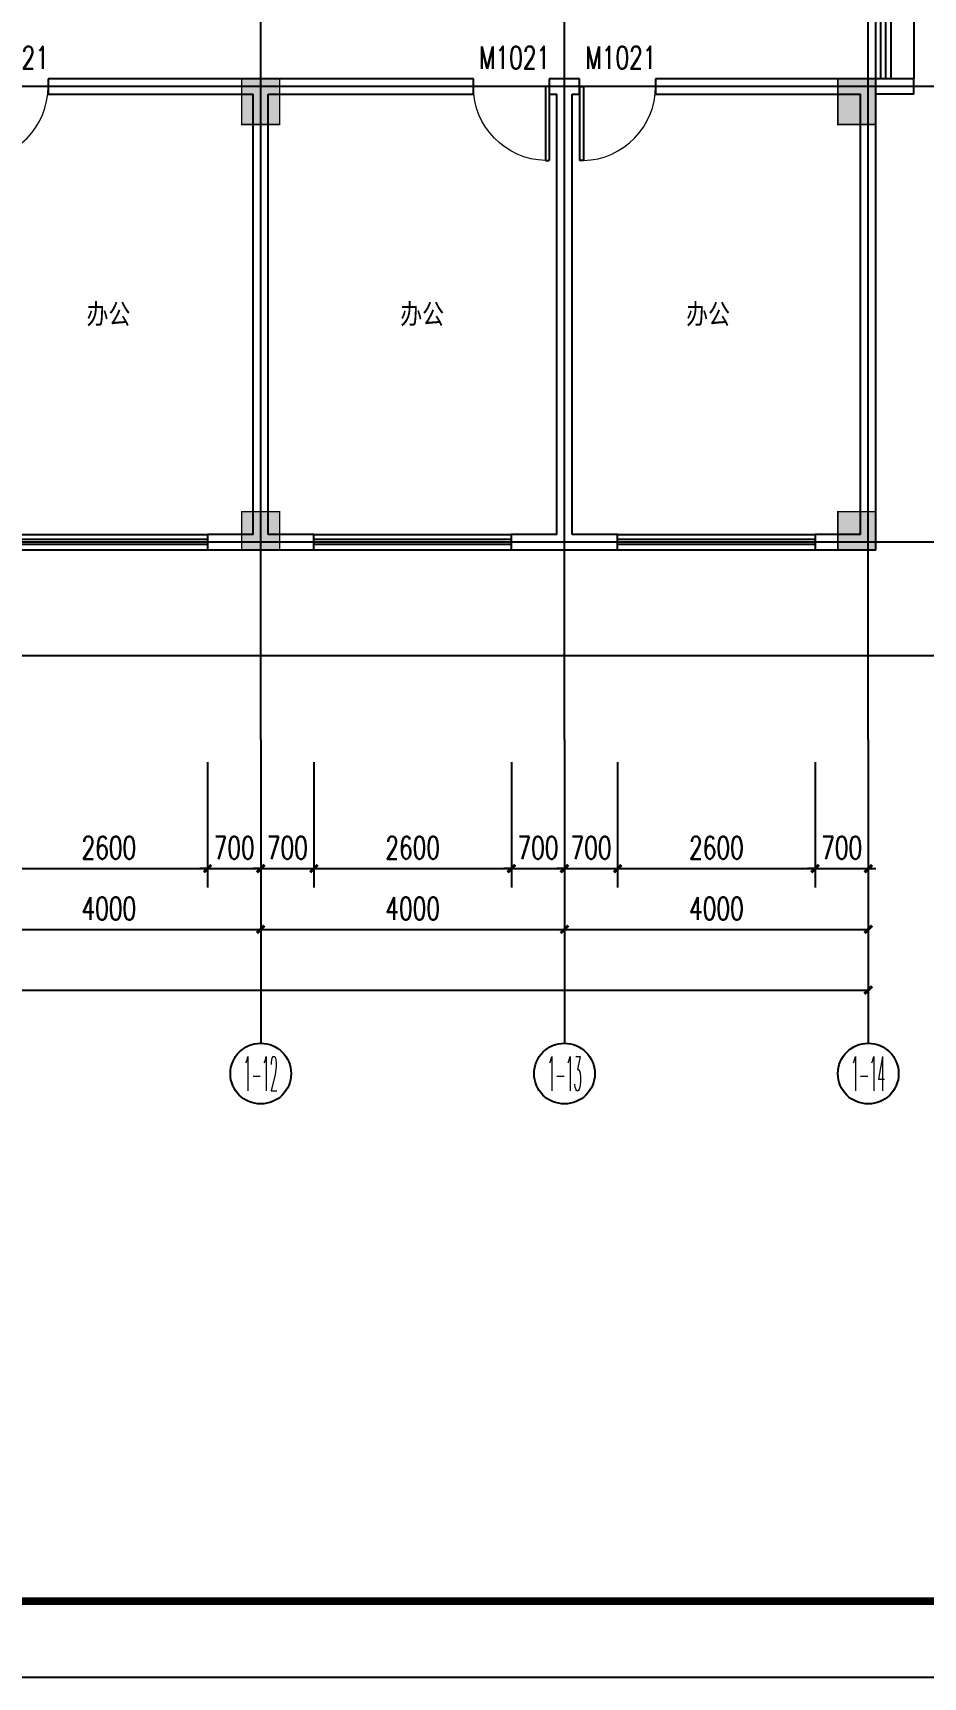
# Model space of a CAD drawing. Extents: x -6243262 to 3079315, y -2914302 to 172723.
# Drawn here: x -2340850 to -2329128, y -733350 to -711695 of the extents above; entities that cross this region are included whole.
import ezdxf
from ezdxf.enums import TextEntityAlignment as Align

# ---------------------------------------------------------------- set-up
doc = ezdxf.new("R2010")
doc.units = 0
doc.header["$LTSCALE"] = 1000
for name, color, linetype in [('0-柱网', 2, 'Continuous'), ('0-铝板', 32, 'Continuous'), ('AXIS', 3, 'Continuous'), ('AXIS_TEXT', 7, 'Continuous'), ('CURTWALL', 4, 'Continuous'), ('DOTE', 24, 'Continuous'), ('PUB_DIM', 3, 'Continuous'), ('PUB_TEXT', 7, 'Continuous'), ('PUB_TITLE', 4, 'Continuous'), ('WALL', 9, 'Continuous'), ('WINDOW', 4, 'Continuous'), ('WINDOW_TEXT', 7, 'Continuous')]:
    doc.layers.add(name, color=color, linetype=linetype)
doc.styles.add('-宋体', font='', dxfattribs={"width": 0.8})
doc.styles.add('_TCH_AXIS', font='COMPLEX', dxfattribs={"bigfont": 'GBCBIG'})
doc.styles.add('_TCH_DIM_T3', font='SIMPLEX', dxfattribs={"width": 0.705882, "bigfont": 'GBCBIG'})
doc.styles.add('_TCH_WINDOW', font='SIMPLEX', dxfattribs={"height": 3.5, "bigfont": 'GBCBIG'})
doc.styles.add('COMPLEX', font='COMPLEX')
doc.styles.get('-宋体').set_extended_font_data('SimSun')
doc.dimstyles.new('_TCH_ARCH&&100', dxfattribs={"dimtxt": 297.5, "dimasz": 100, "dimexe": 250, "dimexo": 300, "dimgap": 126.25, "dimtad": 1, "dimdec": 0, "dimzin": 0, "dimdsep": 46, "dimtxsty": '_TCH_DIM_T3', "dimblk": 'ARCHTICK', "dimcen": 0.09, "dimclrt": 7, "dimazin": 2, "dimtfac": 1, "dimtdec": 0, "dimtix": 1, "dimtmove": 2, "dimatfit": 3, "dimfxl": 0, "dimtolj": 1, "dimtzin": 0, "dimarcsym": 0})

# ---------------------------------------------------------------- blocks, each defined once
blk = doc.blocks.new('1#柱网')
at = {"layer": '0-柱网'}
for points in [[(525855, 85967), (525855, 85367), (526355, 85367), (526355, 85967)], [(533705, 85967), (533705, 85367), (534205, 85367), (534205, 85967)], [(525855, 80267), (525855, 79767), (526355, 79767), (526355, 80267)], [(533705, 80267), (533705, 79767), (534205, 79767), (534205, 80267)]]:
    blk.add_hatch(color=0, dxfattribs=at).paths.add_polyline_path(points)
at = {"layer": '0-柱网', "color": 0, "const_width": 20}
for points in [[(525855, 85967), (525855, 85367), (526355, 85367), (526355, 85967), (525855, 85967)], [(533705, 85967), (533705, 85367), (534205, 85367), (534205, 85967), (533705, 85967)], [(525855, 80267), (525855, 79767), (526355, 79767), (526355, 80267), (525855, 80267)], [(533705, 80267), (533705, 79767), (534205, 79767), (534205, 80267), (533705, 80267)]]:
    blk.add_lwpolyline(points, dxfattribs=at)
blk = doc.blocks.new('_ArchTick')
at = {"color": 0, "linetype": 'ByBlock', "const_width": 0.4}
blk.add_lwpolyline([(-0.5, -0.5), (0.5, 0.5)], dxfattribs=at)
blk = doc.blocks.new('*D844')
at = {"layer": 'Defpoints', "color": 0, "transparency": 16777216}
for p in [(-2330550, -721002), (-2329850, -721002), (-2329850, -722702)]:
    blk.add_point(p, dxfattribs=at)
at = {"layer": 'PUB_DIM', "color": 0, "lineweight": -2, "transparency": 16777216}
for p, q in [((-2330550, -721302), (-2330550, -722952)), ((-2329850, -721302), (-2329850, -722952)), ((-2330550, -722702), (-2330650, -722702)), ((-2330550, -722702), (-2329850, -722702)), ((-2329850, -722702), (-2329750, -722702))]:
    blk.add_line(p, q, dxfattribs=at)
at = {"layer": 'PUB_DIM', "color": 0, "lineweight": -2, "transparency": 16777216, "xscale": 100, "yscale": 100, "zscale": 100}
blk.add_blockref('_ArchTick', (-2330550, -722702), dxfattribs=at)
at = {"layer": 'PUB_DIM', "color": 0, "lineweight": -2, "transparency": 16777216, "xscale": 100, "yscale": 100, "zscale": 100, "rotation": 180}
blk.add_blockref('_ArchTick', (-2329850, -722702), dxfattribs=at)
at = {"layer": 'PUB_DIM', "color": 7, "transparency": 16777216, "insert": (-2330200, -722427), "char_height": 297.5, "attachment_point": 5, "style": '_TCH_DIM_T3'}
blk.add_mtext('\\A1;700', dxfattribs=at)
blk = doc.blocks.new('*D845')
at = {"layer": 'Defpoints', "color": 0, "transparency": 16777216}
for p in [(-2333150, -721002), (-2330550, -721002), (-2330550, -722702)]:
    blk.add_point(p, dxfattribs=at)
at = {"layer": 'PUB_DIM', "color": 0, "lineweight": -2, "transparency": 16777216}
for p, q in [((-2333150, -721302), (-2333150, -722952)), ((-2330550, -721302), (-2330550, -722952)), ((-2333150, -722702), (-2330550, -722702))]:
    blk.add_line(p, q, dxfattribs=at)
at = {"layer": 'PUB_DIM', "color": 0, "lineweight": -2, "transparency": 16777216, "xscale": 100, "yscale": 100, "zscale": 100, "rotation": 180}
blk.add_blockref('_ArchTick', (-2333150, -722702), dxfattribs=at)
at = {"layer": 'PUB_DIM', "color": 0, "lineweight": -2, "transparency": 16777216, "xscale": 100, "yscale": 100, "zscale": 100}
blk.add_blockref('_ArchTick', (-2330550, -722702), dxfattribs=at)
at = {"layer": 'PUB_DIM', "color": 7, "transparency": 16777216, "insert": (-2331850, -722427), "char_height": 297.5, "attachment_point": 5, "style": '_TCH_DIM_T3'}
blk.add_mtext('\\A1;2600', dxfattribs=at)
blk = doc.blocks.new('*D846')
at = {"layer": 'Defpoints', "color": 0, "transparency": 16777216}
for p in [(-2333850, -721002), (-2333150, -721002), (-2333150, -722702)]:
    blk.add_point(p, dxfattribs=at)
at = {"layer": 'PUB_DIM', "color": 0, "lineweight": -2, "transparency": 16777216}
for p, q in [((-2333850, -721302), (-2333850, -722952)), ((-2333150, -721302), (-2333150, -722952)), ((-2333850, -722702), (-2333950, -722702)), ((-2333850, -722702), (-2333150, -722702)), ((-2333150, -722702), (-2333050, -722702))]:
    blk.add_line(p, q, dxfattribs=at)
at = {"layer": 'PUB_DIM', "color": 0, "lineweight": -2, "transparency": 16777216, "xscale": 100, "yscale": 100, "zscale": 100}
blk.add_blockref('_ArchTick', (-2333850, -722702), dxfattribs=at)
at = {"layer": 'PUB_DIM', "color": 0, "lineweight": -2, "transparency": 16777216, "xscale": 100, "yscale": 100, "zscale": 100, "rotation": 180}
blk.add_blockref('_ArchTick', (-2333150, -722702), dxfattribs=at)
at = {"layer": 'PUB_DIM', "color": 7, "transparency": 16777216, "insert": (-2333500, -722427), "char_height": 297.5, "attachment_point": 5, "style": '_TCH_DIM_T3'}
blk.add_mtext('\\A1;700', dxfattribs=at)
blk = doc.blocks.new('*D847')
at = {"layer": 'Defpoints', "color": 0, "transparency": 16777216}
for p in [(-2334550, -721002), (-2333850, -721002), (-2333850, -722702)]:
    blk.add_point(p, dxfattribs=at)
at = {"layer": 'PUB_DIM', "color": 0, "lineweight": -2, "transparency": 16777216}
for p, q in [((-2334550, -721302), (-2334550, -722952)), ((-2333850, -721302), (-2333850, -722952)), ((-2334550, -722702), (-2334650, -722702)), ((-2334550, -722702), (-2333850, -722702)), ((-2333850, -722702), (-2333750, -722702))]:
    blk.add_line(p, q, dxfattribs=at)
at = {"layer": 'PUB_DIM', "color": 0, "lineweight": -2, "transparency": 16777216, "xscale": 100, "yscale": 100, "zscale": 100}
blk.add_blockref('_ArchTick', (-2334550, -722702), dxfattribs=at)
at = {"layer": 'PUB_DIM', "color": 0, "lineweight": -2, "transparency": 16777216, "xscale": 100, "yscale": 100, "zscale": 100, "rotation": 180}
blk.add_blockref('_ArchTick', (-2333850, -722702), dxfattribs=at)
at = {"layer": 'PUB_DIM', "color": 7, "transparency": 16777216, "insert": (-2334200, -722427), "char_height": 297.5, "attachment_point": 5, "style": '_TCH_DIM_T3'}
blk.add_mtext('\\A1;700', dxfattribs=at)
blk = doc.blocks.new('*D848')
at = {"layer": 'Defpoints', "color": 0, "transparency": 16777216}
for p in [(-2337150, -721002), (-2334550, -721002), (-2334550, -722702)]:
    blk.add_point(p, dxfattribs=at)
at = {"layer": 'PUB_DIM', "color": 0, "lineweight": -2, "transparency": 16777216}
for p, q in [((-2337150, -721302), (-2337150, -722952)), ((-2334550, -721302), (-2334550, -722952)), ((-2337150, -722702), (-2334550, -722702))]:
    blk.add_line(p, q, dxfattribs=at)
at = {"layer": 'PUB_DIM', "color": 0, "lineweight": -2, "transparency": 16777216, "xscale": 100, "yscale": 100, "zscale": 100, "rotation": 180}
blk.add_blockref('_ArchTick', (-2337150, -722702), dxfattribs=at)
at = {"layer": 'PUB_DIM', "color": 0, "lineweight": -2, "transparency": 16777216, "xscale": 100, "yscale": 100, "zscale": 100}
blk.add_blockref('_ArchTick', (-2334550, -722702), dxfattribs=at)
at = {"layer": 'PUB_DIM', "color": 7, "transparency": 16777216, "insert": (-2335850, -722427), "char_height": 297.5, "attachment_point": 5, "style": '_TCH_DIM_T3'}
blk.add_mtext('\\A1;2600', dxfattribs=at)
blk = doc.blocks.new('*D849')
at = {"layer": 'Defpoints', "color": 0, "transparency": 16777216}
for p in [(-2337850, -721002), (-2337150, -721002), (-2337150, -722702)]:
    blk.add_point(p, dxfattribs=at)
at = {"layer": 'PUB_DIM', "color": 0, "lineweight": -2, "transparency": 16777216}
for p, q in [((-2337850, -721302), (-2337850, -722952)), ((-2337150, -721302), (-2337150, -722952)), ((-2337850, -722702), (-2337950, -722702)), ((-2337850, -722702), (-2337150, -722702)), ((-2337150, -722702), (-2337050, -722702))]:
    blk.add_line(p, q, dxfattribs=at)
at = {"layer": 'PUB_DIM', "color": 0, "lineweight": -2, "transparency": 16777216, "xscale": 100, "yscale": 100, "zscale": 100}
blk.add_blockref('_ArchTick', (-2337850, -722702), dxfattribs=at)
at = {"layer": 'PUB_DIM', "color": 0, "lineweight": -2, "transparency": 16777216, "xscale": 100, "yscale": 100, "zscale": 100, "rotation": 180}
blk.add_blockref('_ArchTick', (-2337150, -722702), dxfattribs=at)
at = {"layer": 'PUB_DIM', "color": 7, "transparency": 16777216, "insert": (-2337500, -722427), "char_height": 297.5, "attachment_point": 5, "style": '_TCH_DIM_T3'}
blk.add_mtext('\\A1;700', dxfattribs=at)
blk = doc.blocks.new('*D850')
at = {"layer": 'Defpoints', "color": 0, "transparency": 16777216}
for p in [(-2338550, -721002), (-2337850, -721002), (-2337850, -722702)]:
    blk.add_point(p, dxfattribs=at)
at = {"layer": 'PUB_DIM', "color": 0, "lineweight": -2, "transparency": 16777216}
for p, q in [((-2338550, -721302), (-2338550, -722952)), ((-2337850, -721302), (-2337850, -722952)), ((-2338550, -722702), (-2338650, -722702)), ((-2338550, -722702), (-2337850, -722702)), ((-2337850, -722702), (-2337750, -722702))]:
    blk.add_line(p, q, dxfattribs=at)
at = {"layer": 'PUB_DIM', "color": 0, "lineweight": -2, "transparency": 16777216, "xscale": 100, "yscale": 100, "zscale": 100}
blk.add_blockref('_ArchTick', (-2338550, -722702), dxfattribs=at)
at = {"layer": 'PUB_DIM', "color": 0, "lineweight": -2, "transparency": 16777216, "xscale": 100, "yscale": 100, "zscale": 100, "rotation": 180}
blk.add_blockref('_ArchTick', (-2337850, -722702), dxfattribs=at)
at = {"layer": 'PUB_DIM', "color": 7, "transparency": 16777216, "insert": (-2338200, -722427), "char_height": 297.5, "attachment_point": 5, "style": '_TCH_DIM_T3'}
blk.add_mtext('\\A1;700', dxfattribs=at)
blk = doc.blocks.new('*D851')
at = {"layer": 'Defpoints', "color": 0, "transparency": 16777216}
for p in [(-2341150, -721002), (-2338550, -721002), (-2338550, -722702)]:
    blk.add_point(p, dxfattribs=at)
at = {"layer": 'PUB_DIM', "color": 0, "lineweight": -2, "transparency": 16777216}
for p, q in [((-2341150, -721302), (-2341150, -722952)), ((-2338550, -721302), (-2338550, -722952)), ((-2341150, -722702), (-2338550, -722702))]:
    blk.add_line(p, q, dxfattribs=at)
at = {"layer": 'PUB_DIM', "color": 0, "lineweight": -2, "transparency": 16777216, "xscale": 100, "yscale": 100, "zscale": 100, "rotation": 180}
blk.add_blockref('_ArchTick', (-2341150, -722702), dxfattribs=at)
at = {"layer": 'PUB_DIM', "color": 0, "lineweight": -2, "transparency": 16777216, "xscale": 100, "yscale": 100, "zscale": 100}
blk.add_blockref('_ArchTick', (-2338550, -722702), dxfattribs=at)
at = {"layer": 'PUB_DIM', "color": 7, "transparency": 16777216, "insert": (-2339850, -722427), "char_height": 297.5, "attachment_point": 5, "style": '_TCH_DIM_T3'}
blk.add_mtext('\\A1;2600', dxfattribs=at)
blk = doc.blocks.new('*D1269')
at = {"layer": 'AXIS', "color": 0, "lineweight": -2, "transparency": 16777216}
for p, q in [((-2333850, -721302), (-2333850, -723752)), ((-2329850, -721302), (-2329850, -723752)), ((-2333850, -723502), (-2329850, -723502))]:
    blk.add_line(p, q, dxfattribs=at)
at = {"layer": 'Defpoints', "color": 0, "transparency": 16777216}
for p in [(-2333850, -721002), (-2329850, -721002), (-2329850, -723502)]:
    blk.add_point(p, dxfattribs=at)
at = {"layer": 'AXIS', "color": 0, "lineweight": -2, "transparency": 16777216, "xscale": 100, "yscale": 100, "zscale": 100, "rotation": 180}
blk.add_blockref('_ArchTick', (-2333850, -723502), dxfattribs=at)
at = {"layer": 'AXIS', "color": 0, "lineweight": -2, "transparency": 16777216, "xscale": 100, "yscale": 100, "zscale": 100}
blk.add_blockref('_ArchTick', (-2329850, -723502), dxfattribs=at)
at = {"layer": 'AXIS', "color": 7, "transparency": 16777216, "insert": (-2331850, -723227), "char_height": 297.5, "attachment_point": 5, "style": '_TCH_DIM_T3'}
blk.add_mtext('\\A1;4000', dxfattribs=at)
blk = doc.blocks.new('*D1270')
at = {"layer": 'AXIS', "color": 0, "lineweight": -2, "transparency": 16777216}
for p, q in [((-2337850, -721302), (-2337850, -723752)), ((-2333850, -721302), (-2333850, -723752)), ((-2337850, -723502), (-2333850, -723502))]:
    blk.add_line(p, q, dxfattribs=at)
at = {"layer": 'Defpoints', "color": 0, "transparency": 16777216}
for p in [(-2337850, -721002), (-2333850, -721002), (-2333850, -723502)]:
    blk.add_point(p, dxfattribs=at)
at = {"layer": 'AXIS', "color": 0, "lineweight": -2, "transparency": 16777216, "xscale": 100, "yscale": 100, "zscale": 100, "rotation": 180}
blk.add_blockref('_ArchTick', (-2337850, -723502), dxfattribs=at)
at = {"layer": 'AXIS', "color": 0, "lineweight": -2, "transparency": 16777216, "xscale": 100, "yscale": 100, "zscale": 100}
blk.add_blockref('_ArchTick', (-2333850, -723502), dxfattribs=at)
at = {"layer": 'AXIS', "color": 7, "transparency": 16777216, "insert": (-2335850, -723227), "char_height": 297.5, "attachment_point": 5, "style": '_TCH_DIM_T3'}
blk.add_mtext('\\A1;4000', dxfattribs=at)
blk = doc.blocks.new('*D1271')
at = {"layer": 'AXIS', "color": 0, "lineweight": -2, "transparency": 16777216}
for p, q in [((-2341850, -721302), (-2341850, -723752)), ((-2337850, -721302), (-2337850, -723752)), ((-2341850, -723502), (-2337850, -723502))]:
    blk.add_line(p, q, dxfattribs=at)
at = {"layer": 'Defpoints', "color": 0, "transparency": 16777216}
for p in [(-2341850, -721002), (-2337850, -721002), (-2337850, -723502)]:
    blk.add_point(p, dxfattribs=at)
at = {"layer": 'AXIS', "color": 0, "lineweight": -2, "transparency": 16777216, "xscale": 100, "yscale": 100, "zscale": 100, "rotation": 180}
blk.add_blockref('_ArchTick', (-2341850, -723502), dxfattribs=at)
at = {"layer": 'AXIS', "color": 0, "lineweight": -2, "transparency": 16777216, "xscale": 100, "yscale": 100, "zscale": 100}
blk.add_blockref('_ArchTick', (-2337850, -723502), dxfattribs=at)
at = {"layer": 'AXIS', "color": 7, "transparency": 16777216, "insert": (-2339850, -723227), "char_height": 297.5, "attachment_point": 5, "style": '_TCH_DIM_T3'}
blk.add_mtext('\\A1;4000', dxfattribs=at)
blk = doc.blocks.new('*D1280')
at = {"layer": 'AXIS', "color": 0, "lineweight": -2, "transparency": 16777216}
for p, q in [((-2369850, -721302), (-2369850, -724552)), ((-2329850, -721302), (-2329850, -724552)), ((-2369850, -724302), (-2329850, -724302))]:
    blk.add_line(p, q, dxfattribs=at)
at = {"layer": 'Defpoints', "color": 0, "transparency": 16777216}
for p in [(-2369850, -721002), (-2329850, -721002), (-2329850, -724302)]:
    blk.add_point(p, dxfattribs=at)
at = {"layer": 'AXIS', "color": 0, "lineweight": -2, "transparency": 16777216, "xscale": 100, "yscale": 100, "zscale": 100, "rotation": 180}
blk.add_blockref('_ArchTick', (-2369850, -724302), dxfattribs=at)
at = {"layer": 'AXIS', "color": 0, "lineweight": -2, "transparency": 16777216, "xscale": 100, "yscale": 100, "zscale": 100}
blk.add_blockref('_ArchTick', (-2329850, -724302), dxfattribs=at)
at = {"layer": 'AXIS', "color": 7, "transparency": 16777216, "insert": (-2349850, -724027), "char_height": 297.5, "attachment_point": 5, "style": '_TCH_DIM_T3'}
blk.add_mtext('\\A1;40000', dxfattribs=at)
blk = doc.blocks.new('$WINLIB2D$00000001')
at = {"color": 0}
for points in [[(-0.5, 0.5), (-0.5, -0.5)], [(-0.5, 0.5), (0.5, 0.5)], [(0.5, -0.5), (0.5, 0.5)], [(0.5, 0.1667), (-0.5, 0.1667)], [(0.5, -0.1667), (-0.5, -0.1667)], [(-0.5, -0.5), (0.5, -0.5)]]:
    blk.add_lwpolyline(points, dxfattribs=at)
blk = doc.blocks.new('$DorLib2D$00000001')
at = {"color": 0}
for p, q in [((0.45, 0.975), (0.5, 0.975)), ((0.45, 0), (0.45, 0.975)), ((0.5, 0), (0.5, 0.975)), ((0.5, 0), (0.45, 0))]:
    blk.add_line(p, q, dxfattribs=at)
at = {"color": 0, "lineweight": 13}
blk.add_arc((0.475, 0), 0.975, 91.4693, 180, dxfattribs=at)
blk = doc.blocks.new('_AXISO')
at = {"color": 0}
blk.add_circle((0, 0), 0.5, dxfattribs=at)
at = {"layer": 'AXIS_TEXT', "color": 0, "style": 'COMPLEX', "width": 1.041667}
blk.add_attdef('A', text='', height=0.56, dxfattribs=at).set_placement((-0.25, -0.28), (0.25, -0.28), align=Align.FIT)

msp = doc.modelspace()

# ---------------------------------------------------------------- linework, layer by layer
at = {"layer": '0-铝板'}
msp.add_lwpolyline([(-2364750.4, -703801.6), (-2329250.4, -703801.6), (-2329250.4, -712301.6)], dxfattribs=at)
at = {"layer": 'AXIS'}
for p, q in [((-2337850.4, -721001.6), (-2337850.4, -725001.6)), ((-2333850.4, -721001.6), (-2333850.4, -725001.6)), ((-2329850.4, -721001.6), (-2329850.4, -725001.6))]:
    msp.add_line(p, q, dxfattribs=at)
at = {"layer": 'CURTWALL'}
for p, q in [((-2329617, -712301.6), (-2329617, -704168.2)), ((-2329550.4, -712301.6), (-2329550.4, -704101.6)), ((-2329750.4, -712301.6), (-2329750.4, -704301.6)), ((-2329683.7, -712301.6), (-2329683.7, -704234.9))]:
    msp.add_line(p, q, dxfattribs=at)
at = {"layer": 'DOTE'}
for p, q in [((-2337850.4, -721001.6), (-2337850.4, -703301.6)), ((-2333850.4, -721001.6), (-2333850.4, -703301.6)), ((-2329850.4, -721001.6), (-2329850.4, -703301.6)), ((-2328750.4, -712401.6), (-2370950.4, -712401.6)), ((-2328750.4, -718401.6), (-2370950.4, -718401.6)), ((-2328750.4, -719901.6), (-2370950.4, -719901.6))]:
    msp.add_line(p, q, dxfattribs=at)
at = {"layer": 'PUB_TITLE'}
msp.add_lwpolyline([(-2377382.9, -733350.5), (-2317982.9, -733350.5), (-2317982.9, -691350.5), (-2377382.9, -691350.5)], close=True, dxfattribs=at)
at = {"layer": 'PUB_TITLE', "const_width": 100}
msp.add_lwpolyline([(-2375882.9, -732350.5), (-2318982.9, -732350.5), (-2318982.9, -692350.5), (-2375882.9, -692350.5)], close=True, dxfattribs=at)
at = {"layer": 'WALL'}
for p, q in [((-2337850.4, -712301.6), (-2340650.4, -712301.6)), ((-2340650.4, -712301.6), (-2340650.4, -712501.6)), ((-2335050.4, -712301.6), (-2337850.4, -712301.6)), ((-2335050.4, -712501.6), (-2335050.4, -712301.6)), ((-2333850.4, -712301.6), (-2334050.4, -712301.6)), ((-2334050.4, -712301.6), (-2334050.4, -712501.6)), ((-2333650.4, -712301.6), (-2333850.4, -712301.6)), ((-2333650.4, -712501.6), (-2333650.4, -712301.6)), ((-2329750.4, -712301.6), (-2332650.4, -712301.6)), ((-2332650.4, -712301.6), (-2332650.4, -712501.6)), ((-2329750.4, -718501.6), (-2329750.4, -712301.6)), ((-2329250.4, -712301.6), (-2329750.4, -712301.6)), ((-2329750.4, -712501.6), (-2329750.4, -712301.6)), ((-2329250.4, -712501.6), (-2329250.4, -712301.6)), ((-2340650.4, -712501.6), (-2337950.4, -712501.6)), ((-2337950.4, -718301.6), (-2337950.4, -712501.6)), ((-2337750.4, -718301.6), (-2337750.4, -712501.6)), ((-2337750.4, -712501.6), (-2335050.4, -712501.6)), ((-2334050.4, -712501.6), (-2333950.4, -712501.6)), ((-2333950.4, -718301.6), (-2333950.4, -712501.6)), ((-2333750.4, -718301.6), (-2333750.4, -712501.6)), ((-2333750.4, -712501.6), (-2333650.4, -712501.6)), ((-2332650.4, -712501.6), (-2329950.4, -712501.6)), ((-2329950.4, -718301.6), (-2329950.4, -712501.6)), ((-2329250.4, -712501.6), (-2329750.4, -712501.6)), ((-2337950.4, -718301.6), (-2338550.4, -718301.6)), ((-2338550.4, -718301.6), (-2338550.4, -718501.6)), ((-2337150.4, -718301.6), (-2337750.4, -718301.6)), ((-2337150.4, -718501.6), (-2337150.4, -718301.6)), ((-2333950.4, -718301.6), (-2334550.4, -718301.6)), ((-2334550.4, -718301.6), (-2334550.4, -718501.6)), ((-2333150.4, -718301.6), (-2333750.4, -718301.6)), ((-2333150.4, -718501.6), (-2333150.4, -718301.6)), ((-2329950.4, -718301.6), (-2330550.4, -718301.6)), ((-2330550.4, -718301.6), (-2330550.4, -718501.6)), ((-2338550.4, -718501.6), (-2337850.4, -718501.6)), ((-2337850.4, -718501.6), (-2337150.4, -718501.6)), ((-2334550.4, -718501.6), (-2333850.4, -718501.6)), ((-2333850.4, -718501.6), (-2333150.4, -718501.6)), ((-2330550.4, -718501.6), (-2329750.4, -718501.6))]:
    msp.add_line(p, q, dxfattribs=at)

# ---------------------------------------------------------------- block references
at = {"layer": '0-柱网'}
msp.add_blockref('1#柱网', (-2863955.4, -798268.8), dxfattribs=at)
at = {"layer": 'AXIS'}
ref = msp.add_blockref('_AXISO', (-2337850.4, -725401.6), dxfattribs=dict(at, xscale=800, yscale=800, zscale=800))
ref.add_attrib('A', '1-12', dxfattribs={"layer": 'AXIS_TEXT', "height": 452.55, "style": '_TCH_AXIS', "width": 0.3}).set_placement((-2338076.7, -725627.8), (-2337624.1, -725627.8), align=Align.FIT)
ref = msp.add_blockref('_AXISO', (-2333850.4, -725401.6), dxfattribs=dict(at, xscale=800, yscale=800, zscale=800))
ref.add_attrib('A', '1-13', dxfattribs={"layer": 'AXIS_TEXT', "height": 452.55, "style": '_TCH_AXIS', "width": 0.3}).set_placement((-2334076.7, -725627.8), (-2333624.1, -725627.8), align=Align.FIT)
ref = msp.add_blockref('_AXISO', (-2329850.4, -725401.6), dxfattribs=dict(at, xscale=800, yscale=800, zscale=800))
ref.add_attrib('A', '1-14', dxfattribs={"layer": 'AXIS_TEXT', "height": 452.55, "style": '_TCH_AXIS', "width": 0.291667}).set_placement((-2330076.7, -725627.8), (-2329624.1, -725627.8), align=Align.FIT)
at = {"layer": 'WINDOW'}
ref = msp.add_blockref('$DorLib2D$00000001', (-2341150.4, -712401.6), dxfattribs=dict(at, xscale=1000, yscale=1000, zscale=1000, rotation=180))
ref.add_attrib('A', 'M1021', (-2341575.4, -712170.4), dxfattribs={"layer": 'WINDOW_TEXT', "height": 297.5, "style": '_TCH_WINDOW', "width": 0.705882})
ref = msp.add_blockref('$DorLib2D$00000001', (-2334550.4, -712401.6), dxfattribs=dict(at, xscale=-1000, yscale=1000, zscale=-1000, rotation=180))
ref.add_attrib('A', 'M1021', (-2334975.4, -712170.4), dxfattribs={"layer": 'WINDOW_TEXT', "height": 297.5, "style": '_TCH_WINDOW', "width": 0.705882})
ref = msp.add_blockref('$DorLib2D$00000001', (-2333150.4, -712401.6), dxfattribs=dict(at, xscale=1000, yscale=1000, zscale=1000, rotation=180))
ref.add_attrib('A', 'M1021', (-2333575.4, -712170.4), dxfattribs={"layer": 'WINDOW_TEXT', "height": 297.5, "style": '_TCH_WINDOW', "width": 0.705882})
at = {"layer": 'WINDOW', "xscale": -2600, "yscale": 200, "zscale": -2600, "rotation": 180}
for p in [(-2339850.4, -718401.6), (-2335850.4, -718401.6), (-2331850.4, -718401.6)]:
    msp.add_blockref('$WINLIB2D$00000001', p, dxfattribs=at)

# ---------------------------------------------------------------- texts
at = {"layer": 'PUB_TEXT', "style": '-宋体', "width": 0.8}
for p in [(-2340143.6, -715530), (-2336013, -715530), (-2332247.3, -715530)]:
    msp.add_text('办公', height=264.35, dxfattribs=at).set_placement(p)

# ---------------------------------------------------------------- dimensions: what is measured, and where the dimension line sits
at = {"layer": 'AXIS'}
for p1, p2, distance, picture, middle in [((-2369850.4, -721001.6), (-2329850.4, -721001.6), -3300, '*D1280', (-2349850.4, -724026.6)), ((-2341850.4, -721001.6), (-2337850.4, -721001.6), -2500, '*D1271', (-2339850.4, -723226.6)), ((-2337850.4, -721001.6), (-2333850.4, -721001.6), -2500, '*D1270', (-2335850.4, -723226.6)), ((-2333850.4, -721001.6), (-2329850.4, -721001.6), -2500, '*D1269', (-2331850.4, -723226.6))]:
    dim = msp.add_aligned_dim(p1=p1, p2=p2, distance=distance, dimstyle='_TCH_ARCH&&100', dxfattribs=at)
    dim.commit()
    dim.dimension.update_dxf_attribs({"geometry": picture, "text_midpoint": middle})
at = {"layer": 'PUB_DIM'}
for p1, p2, picture, middle in [((-2341150.4, -721001.6), (-2338550.4, -721001.6), '*D851', (-2339850.4, -722426.6)), ((-2338550.4, -721001.6), (-2337850.4, -721001.6), '*D850', (-2338200.4, -722426.6)), ((-2337850.4, -721001.6), (-2337150.4, -721001.6), '*D849', (-2337500.4, -722426.6)), ((-2337150.4, -721001.6), (-2334550.4, -721001.6), '*D848', (-2335850.4, -722426.6)), ((-2334550.4, -721001.6), (-2333850.4, -721001.6), '*D847', (-2334200.4, -722426.6)), ((-2333850.4, -721001.6), (-2333150.4, -721001.6), '*D846', (-2333500.4, -722426.6)), ((-2333150.4, -721001.6), (-2330550.4, -721001.6), '*D845', (-2331850.4, -722426.6)), ((-2330550.4, -721001.6), (-2329850.4, -721001.6), '*D844', (-2330200.4, -722426.6))]:
    dim = msp.add_aligned_dim(p1=p1, p2=p2, distance=-1700, dimstyle='_TCH_ARCH&&100', dxfattribs=at)
    dim.commit()
    dim.dimension.update_dxf_attribs({"geometry": picture, "text_midpoint": middle})

doc.saveas('drawing.dxf')
